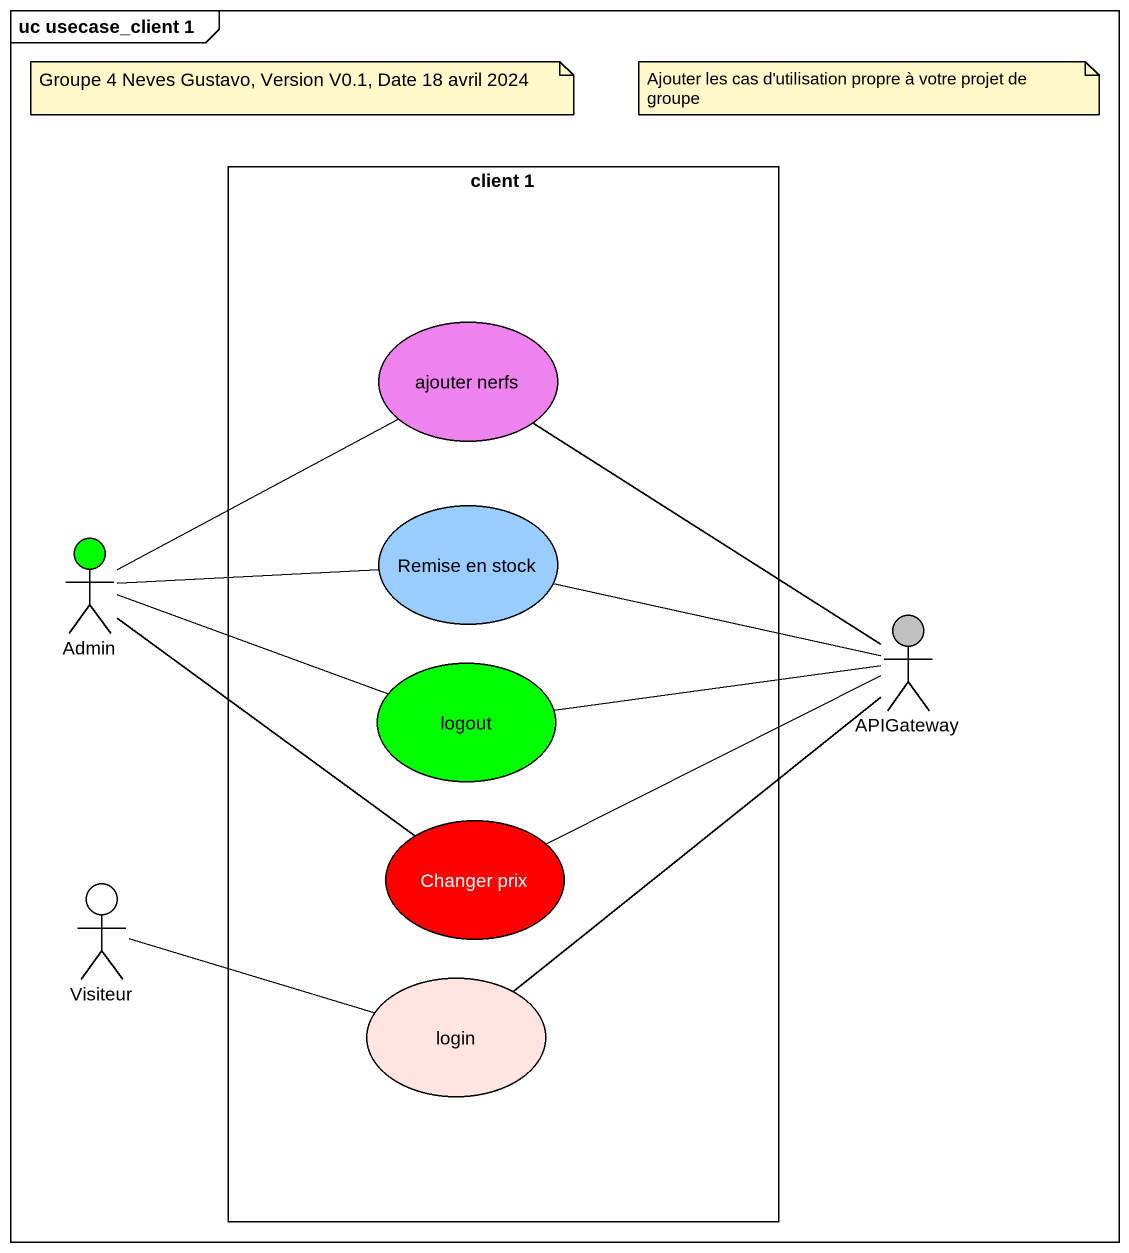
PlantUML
@startuml
mainframe uc usecase_client 1
rectangle "client 1" as client_1 {
  usecase "ajouter nerfs" as ajouter_nerfs #EE82EE
  usecase "Remise en stock" as Remise_en_stock #99CCFF
  usecase logout #00FF00
  usecase "Changer prix" as Changer_prix #FF0000
  usecase login #FFE4E1
}
actor Admin #00FF00
actor APIGateway #C0C0C0
actor Visiteur
ajouter_nerfs -- Admin
ajouter_nerfs -- APIGateway
Remise_en_stock -right- APIGateway
Admin -right- Remise_en_stock
Admin -right- logout
Admin -- Changer_prix
logout -right- APIGateway
Visiteur -right- login
Changer_prix -right- APIGateway
login -up- APIGateway
note as N1
  Groupe 4 Neves Gustavo, Version V0.1, Date 18 avril 2024
end note
note as N2
  Ajouter les cas d'utilisation propre à votre projet de groupe
end note
@enduml
